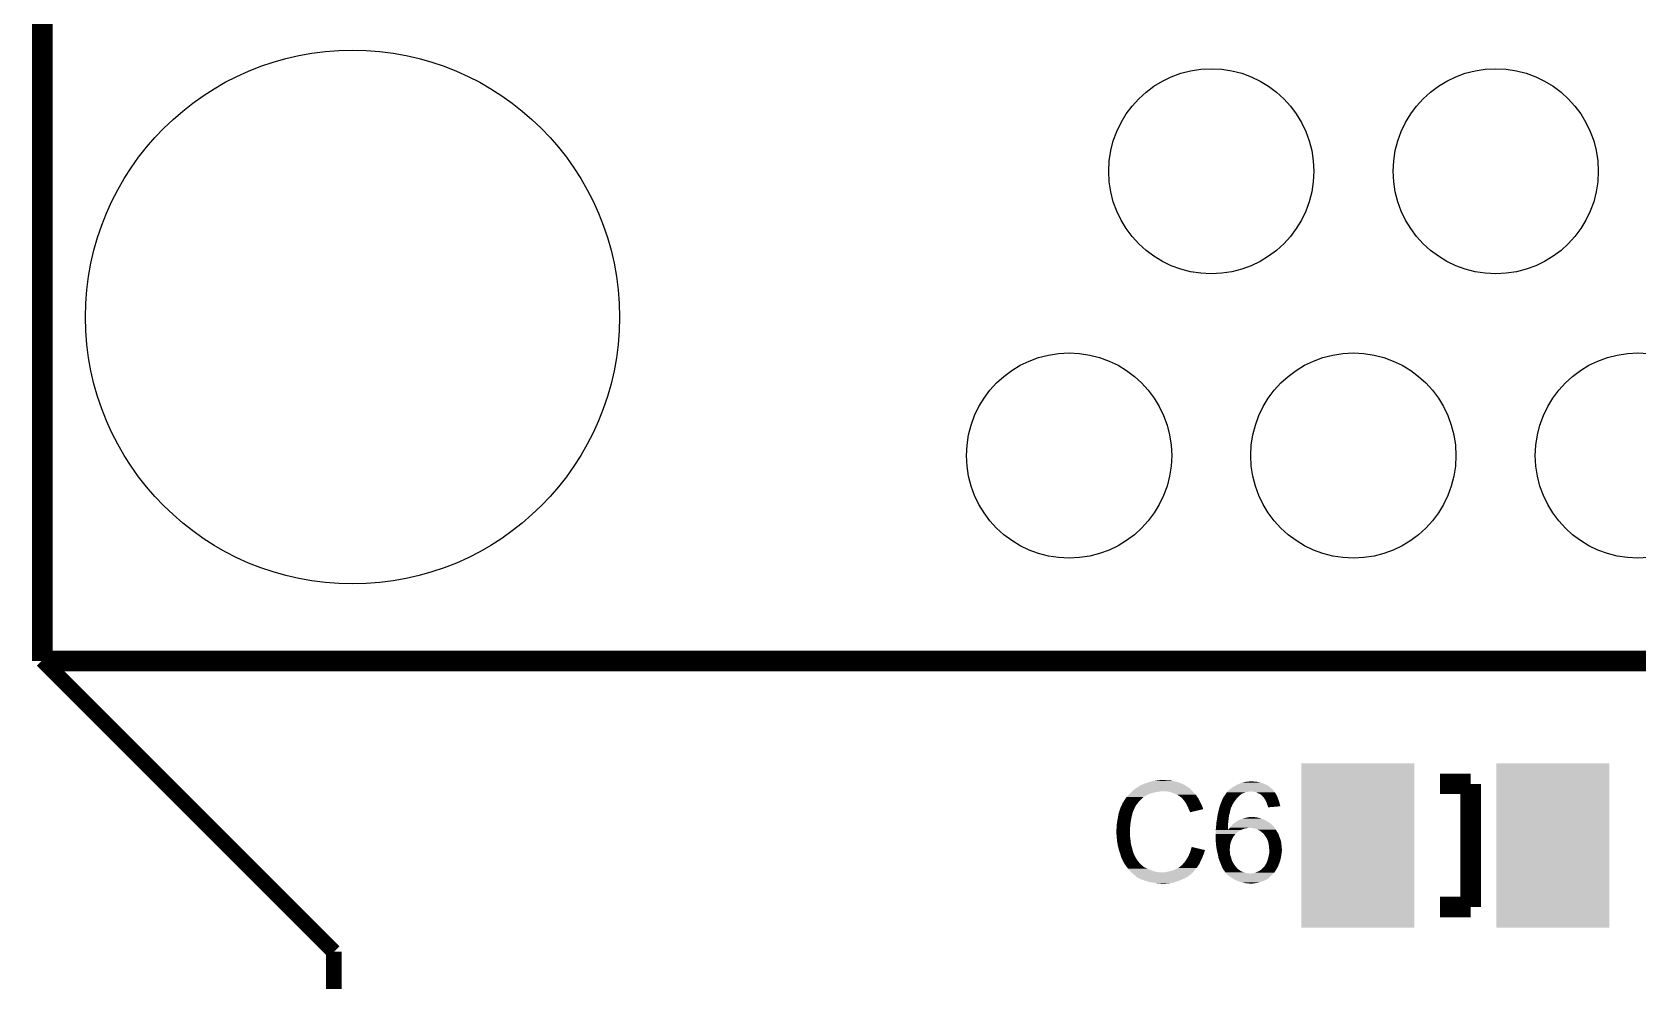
# Model space of a CAD drawing. Extents: x -4.2 to 27.1, y -3.9 to 55.1.
# Drawn here: x -4.21 to 11.43, y 37.52 to 46.76 of the extents above; entities that cross this region are included whole.
import ezdxf

# ---------------------------------------------------------------- set-up
doc = ezdxf.new("R2010")
doc.units = 0
doc.layers.get('0').update_dxf_attribs({"linetype": 'CONTINUOUS'})
for name, color, linetype in [('MCP2517FD_CLICK_GKO', 5, 'CONTINUOUS'), ('MCP2517FD_CLICK_GTO', 14, 'CONTINUOUS'), ('MCP2517FD_CLICK_GTS', 12, 'CONTINUOUS')]:
    doc.layers.add(name, color=color, linetype=linetype)

# ---------------------------------------------------------------- blocks, each defined once
blk = doc.blocks.new('RECTANGLE_90')
blk.add_solid([(0.54991, 0.8001), (0.54991, -0.8001), (-0.54991, 0.8001), (-0.54991, -0.8001)])
blk = doc.blocks.new('ROUND_65')
blk.add_circle((0, 0), 2.6)
blk = doc.blocks.new('ROUND_66')
blk.add_circle((0, 0), 0.999)

msp = doc.modelspace()

# ---------------------------------------------------------------- linework, layer by layer
at = {"layer": 'MCP2517FD_CLICK_GKO', "const_width": 0.1524}
for points in [[(-4.10972, 40.64), (-4.10972, 53.34), (26.99004, 53.34)], [(-4.10972, 40.64), (-1.27, 37.80028)], [(-1.27, -3.81), (-1.27, 37.80028)]]:
    msp.add_lwpolyline(points, dxfattribs=at)
at = {"layer": 'MCP2517FD_CLICK_GTO', "const_width": 0.20066}
for points in [[(-4.10972, 40.63238), (-4.10972, 53.31714)], [(-4.10972, 40.63238), (26.99004, 40.63238)], [(9.50214, 39.43604), (9.80186, 39.43604)], [(9.80186, 38.23716), (9.80186, 39.43604)], [(9.50214, 38.23716), (9.80186, 38.23716)]]:
    msp.add_lwpolyline(points, dxfattribs=at)
at = {"layer": 'MCP2517FD_CLICK_GTO'}
for points in [[(6.569268, 39.41064), (6.57352, 39.413192), (7.0358, 39.41064), (7.032228, 39.413192)], [(6.57352, 39.413192), (6.573534, 39.415726), (7.032228, 39.413192), (7.02868, 39.415726)], [(6.573534, 39.415726), (6.583682, 39.4208), (7.02868, 39.415726), (7.021574, 39.4208)], [(6.583682, 39.4208), (6.591294, 39.423338), (7.021574, 39.4208), (7.01802, 39.423338)], [(6.591294, 39.423338), (6.5913, 39.42334), (7.01802, 39.423338), (7.018018, 39.42334)], [(6.5913, 39.42334), (6.60146, 39.42842), (7.018018, 39.42334), (7.00786, 39.42842)], [(6.60146, 39.42842), (6.614158, 39.4335), (7.00786, 39.42842), (6.9977, 39.4335)], [(6.614158, 39.4335), (6.626858, 39.43858), (6.9977, 39.4335), (6.98627, 39.43858)], [(6.626858, 39.43858), (6.6421, 39.44366), (6.98627, 39.43858), (6.97484, 39.44366)], [(6.6421, 39.44366), (6.659882, 39.44874), (6.97484, 39.44366), (6.958586, 39.44874)], [(6.659882, 39.44874), (6.677662, 39.45636), (6.958586, 39.44874), (6.934202, 39.45636)], [(6.677662, 39.45636), (6.7183, 39.46398), (6.934202, 39.45636), (6.896098, 39.46398)], [(6.7183, 39.46398), (6.74878, 39.46906), (6.896098, 39.46398), (6.878324, 39.46906)], [(6.74878, 39.46906), (6.76402, 39.4716), (6.860542, 39.46906), (6.845302, 39.4716)], [(6.76402, 39.4716), (6.809738, 39.47414), (6.832602, 39.4716), (6.822442, 39.47414)], [(7.491302, 39.408098), (7.503162, 39.413182), (7.843522, 39.408098), (7.835896, 39.413182)], [(7.503162, 39.413182), (7.510268, 39.418258), (7.835896, 39.413182), (7.828282, 39.418258)], [(7.510268, 39.418258), (7.520942, 39.42588), (7.828282, 39.418258), (7.81177, 39.42588)], [(7.520942, 39.42588), (7.5438, 39.4335), (7.81177, 39.42588), (7.79526, 39.4335)], [(7.5438, 39.4335), (7.564122, 39.44366), (7.79526, 39.4335), (7.770874, 39.44366)], [(7.564122, 39.44366), (7.571736, 39.446198), (7.770874, 39.44366), (7.764782, 39.446198)], [(7.571736, 39.446198), (7.586982, 39.45128), (7.764782, 39.446198), (7.736838, 39.45128)], [(7.586982, 39.45128), (7.61238, 39.45636), (7.736838, 39.45128), (7.718216, 39.45636)], [(7.61238, 39.45636), (7.640318, 39.4589), (7.718216, 39.45636), (7.708904, 39.4589)], [(7.640318, 39.4589), (7.668258, 39.46144), (7.688582, 39.4589), (7.678422, 39.46144)], [(6.413504, 39.253162), (6.418582, 39.258244), (6.562234, 39.253162), (6.566186, 39.258244)], [(6.418582, 39.258244), (6.42366, 39.268398), (6.566186, 39.258244), (6.574084, 39.268398)], [(6.42366, 39.268398), (6.425182, 39.270938), (6.574084, 39.268398), (6.57606, 39.270938)], [(6.425182, 39.270938), (6.431278, 39.2811), (6.57606, 39.270938), (6.586222, 39.2811)], [(6.431278, 39.2811), (6.443724, 39.298878), (6.586222, 39.2811), (6.604, 39.298878)], [(6.443724, 39.298878), (6.44906, 39.3065), (6.604, 39.298878), (6.614158, 39.3065)], [(6.44906, 39.3065), (6.449062, 39.306502), (6.614158, 39.3065), (6.61416, 39.306502)], [(6.449062, 39.306502), (6.451366, 39.309038), (6.61416, 39.306502), (6.616698, 39.309038)], [(6.451366, 39.309038), (6.467532, 39.32682), (6.616698, 39.309038), (6.647182, 39.32682)], [(6.467532, 39.32682), (6.47446, 39.33444), (6.647182, 39.32682), (6.66369, 39.33444)], [(6.47446, 39.33444), (6.48208, 39.34206), (6.66369, 39.33444), (6.680198, 39.34206)], [(6.48208, 39.34206), (6.49732, 39.3573), (6.680198, 39.34206), (6.74116, 39.3573)], [(6.49732, 39.3573), (6.49986, 39.35984), (6.74116, 39.3573), (6.766562, 39.35984)], [(6.49986, 39.35984), (6.5024, 39.36238), (6.766562, 39.35984), (6.779258, 39.36238)], [(6.5024, 39.36238), (6.520408, 39.377618), (7.09422, 39.36238), (7.078982, 39.377618)], [(6.520408, 39.377618), (6.529416, 39.38524), (7.078982, 39.377618), (7.0739, 39.38524)], [(6.529416, 39.38524), (6.535422, 39.390322), (7.0739, 39.38524), (7.068818, 39.390322)], [(6.535422, 39.390322), (6.539646, 39.392858), (7.068818, 39.390322), (7.06628, 39.392858)], [(6.539646, 39.392858), (6.543876, 39.395398), (7.06628, 39.392858), (7.061204, 39.395398)], [(6.543876, 39.395398), (6.548102, 39.397934), (7.061204, 39.395398), (7.058666, 39.397934)], [(6.548102, 39.397934), (6.548112, 39.39794), (7.058666, 39.397934), (7.056124, 39.39794)], [(6.548112, 39.39794), (6.569268, 39.41064), (7.056124, 39.39794), (7.0358, 39.41064)], [(6.873238, 39.3573), (6.842758, 39.36238), (7.0993, 39.3573), (7.09422, 39.36238)], [(6.90118, 39.34714), (6.873238, 39.3573), (7.10946, 39.34714), (7.0993, 39.3573)], [(6.908806, 39.344598), (6.90118, 39.34714), (7.112002, 39.344598), (7.10946, 39.34714)], [(6.924038, 39.33952), (6.908806, 39.344598), (7.116066, 39.33952), (7.112002, 39.344598)], [(6.93928, 39.3319), (6.924038, 39.33952), (7.12216, 39.3319), (7.116066, 39.33952)], [(6.94436, 39.32936), (6.93928, 39.3319), (7.123976, 39.32936), (7.12216, 39.3319)], [(6.957062, 39.32174), (6.94436, 39.32936), (7.129418, 39.32174), (7.123976, 39.32936)], [(6.967216, 39.316662), (6.957062, 39.32174), (7.133046, 39.316662), (7.129418, 39.32174)], [(6.96976, 39.31412), (6.967216, 39.316662), (7.134862, 39.31412), (7.133046, 39.316662)], [(6.989764, 39.29634), (6.96976, 39.31412), (7.147562, 39.29634), (7.134862, 39.31412)], [(6.99262, 39.2938), (6.989764, 39.29634), (7.149014, 39.2938), (7.147562, 39.29634)], [(7.004812, 39.27856), (6.99262, 39.2938), (7.15772, 39.27856), (7.149014, 39.2938)], [(7.01294, 39.2684), (7.004812, 39.27856), (7.1628, 39.2684), (7.15772, 39.27856)], [(7.020052, 39.25824), (7.01294, 39.2684), (7.16788, 39.25824), (7.1628, 39.2684)], [(7.030718, 39.243), (7.020052, 39.25824), (7.174654, 39.243), (7.16788, 39.25824)], [(7.363034, 39.235378), (7.373618, 39.260778), (7.48284, 39.235378), (7.498078, 39.260778)], [(7.373618, 39.260778), (7.37362, 39.26078), (7.498078, 39.260778), (7.498078, 39.26078)], [(7.37362, 39.26078), (7.381436, 39.2811), (7.498078, 39.26078), (7.51332, 39.2811)], [(7.381436, 39.2811), (7.386322, 39.2938), (7.51332, 39.2811), (7.52239, 39.2938)], [(7.386322, 39.2938), (7.389554, 39.29888), (7.52239, 39.2938), (7.52602, 39.29888)], [(7.389554, 39.29888), (7.4041, 39.32174), (7.52602, 39.29888), (7.54888, 39.32174)], [(7.4041, 39.32174), (7.409428, 39.329354), (7.54888, 39.32174), (7.556494, 39.329354)], [(7.409428, 39.329354), (7.409432, 39.32936), (7.556494, 39.329354), (7.559036, 39.32936)], [(7.409432, 39.32936), (7.41832, 39.342058), (7.559036, 39.32936), (7.576816, 39.342058)], [(7.41832, 39.342058), (7.421874, 39.347138), (7.576816, 39.342058), (7.594598, 39.347138)], [(7.421874, 39.347138), (7.42188, 39.347144), (7.594598, 39.347138), (7.59461, 39.347144)], [(7.42188, 39.347144), (7.421886, 39.349686), (7.59461, 39.347144), (7.599694, 39.349686)], [(7.421886, 39.349686), (7.42442, 39.35222), (7.599694, 39.349686), (7.604762, 39.35222)], [(7.42442, 39.35222), (7.428222, 39.354758), (7.604762, 39.35222), (7.609838, 39.354758)], [(7.428222, 39.354758), (7.432032, 39.3573), (7.609838, 39.354758), (7.62762, 39.3573)], [(7.432032, 39.3573), (7.432042, 39.357306), (7.62762, 39.3573), (7.62765, 39.357306)], [(7.432042, 39.357306), (7.43331, 39.35984), (7.62765, 39.357306), (7.64032, 39.35984)], [(7.43331, 39.35984), (7.43458, 39.36238), (7.64032, 39.35984), (7.650478, 39.36238)], [(7.43458, 39.36238), (7.437124, 39.36746), (7.887336, 39.36238), (7.883526, 39.36746)], [(7.437124, 39.36746), (7.44051, 39.37), (7.883526, 39.36746), (7.88162, 39.37)], [(7.44051, 39.37), (7.450668, 39.37762), (7.88162, 39.37), (7.87654, 39.37762)], [(7.450668, 39.37762), (7.45744, 39.3827), (7.87654, 39.37762), (7.87146, 39.3827)], [(7.45744, 39.3827), (7.460484, 39.385238), (7.87146, 39.3827), (7.86892, 39.385238)], [(7.460484, 39.385238), (7.463532, 39.387778), (7.86892, 39.385238), (7.863844, 39.387778)], [(7.463532, 39.387778), (7.469624, 39.392854), (7.863844, 39.387778), (7.858766, 39.392854)], [(7.469624, 39.392854), (7.472652, 39.395378), (7.858766, 39.392854), (7.85876, 39.395378)], [(7.472652, 39.395378), (7.47268, 39.3954), (7.85876, 39.395378), (7.856226, 39.3954)], [(7.47268, 39.3954), (7.485382, 39.40556), (7.856226, 39.3954), (7.846062, 39.40556)], [(7.485382, 39.40556), (7.491302, 39.408098), (7.846062, 39.40556), (7.843522, 39.408098)], [(7.686042, 39.35984), (7.660642, 39.36238), (7.889242, 39.35984), (7.887336, 39.36238)], [(7.711436, 39.354762), (7.686042, 39.35984), (7.89305, 39.354762), (7.889242, 39.35984)], [(7.720334, 39.349678), (7.711436, 39.354762), (7.896862, 39.349678), (7.89305, 39.354762)], [(7.729218, 39.3446), (7.720334, 39.349678), (7.89991, 39.3446), (7.896862, 39.349678)], [(7.749538, 39.33698), (7.729218, 39.3446), (7.904482, 39.33698), (7.89991, 39.3446)], [(7.76224, 39.32682), (7.749538, 39.33698), (7.910578, 39.32682), (7.904482, 39.33698)], [(7.765628, 39.32428), (7.76224, 39.32682), (7.9121, 39.32428), (7.910578, 39.32682)], [(7.772398, 39.319202), (7.765628, 39.32428), (7.914216, 39.319202), (7.9121, 39.32428)], [(7.77748, 39.31158), (7.772398, 39.319202), (7.917392, 39.31158), (7.914216, 39.319202)], [(7.78002, 39.30904), (7.77748, 39.31158), (7.91845, 39.30904), (7.917392, 39.31158)], [(7.79018, 39.29634), (7.78002, 39.30904), (7.923742, 39.29634), (7.91845, 39.30904)], [(7.791874, 39.2938), (7.79018, 39.29634), (7.9248, 39.2938), (7.923742, 39.29634)], [(7.800338, 39.281102), (7.791874, 39.2938), (7.929336, 39.281102), (7.9248, 39.2938)], [(7.80796, 39.26586), (7.800338, 39.281102), (7.934778, 39.26586), (7.929336, 39.281102)], [(7.811226, 39.25824), (7.80796, 39.26586), (7.937498, 39.25824), (7.934778, 39.26586)], [(7.81558, 39.248078), (7.811226, 39.25824), (7.940034, 39.248078), (7.937498, 39.25824)], [(6.36, 39.0779), (6.36524, 39.10584), (6.49224, 39.0779), (6.49732, 39.10584)], [(6.36524, 39.10584), (6.36905, 39.1287), (6.49732, 39.10584), (6.5024, 39.1287)], [(6.36905, 39.1287), (6.372436, 39.149018), (6.5024, 39.1287), (6.507478, 39.149018)], [(6.372436, 39.149018), (6.372862, 39.151562), (6.507478, 39.149018), (6.50875, 39.151562)], [(6.372862, 39.151562), (6.373706, 39.154096), (6.50875, 39.151562), (6.510018, 39.154096)], [(6.373706, 39.154096), (6.375398, 39.159174), (6.510018, 39.154096), (6.51002, 39.159174)], [(6.375398, 39.159174), (6.376244, 39.161714), (6.51002, 39.159174), (6.512554, 39.161714)], [(6.376244, 39.161714), (6.377092, 39.164256), (6.512554, 39.161714), (6.51256, 39.164256)], [(6.377092, 39.164256), (6.387252, 39.19474), (6.51256, 39.164256), (6.52526, 39.19474)], [(6.387252, 39.19474), (6.3881, 39.19728), (6.52526, 39.19474), (6.52653, 39.19728)], [(6.3881, 39.19728), (6.401246, 39.225218), (6.52653, 39.19728), (6.5405, 39.225218)], [(6.401246, 39.225218), (6.40842, 39.240464), (6.5405, 39.225218), (6.552358, 39.240464)], [(6.40842, 39.240464), (6.408426, 39.243006), (6.552358, 39.240464), (6.554334, 39.243006)], [(6.408426, 39.243006), (6.41096, 39.245544), (6.554334, 39.243006), (6.556308, 39.245544)], [(6.41096, 39.245544), (6.413504, 39.253162), (6.556308, 39.245544), (6.562234, 39.253162)], [(7.03453, 39.23538), (7.030718, 39.243), (7.17804, 39.23538), (7.174654, 39.243)], [(7.04342, 39.2176), (7.03453, 39.23538), (7.186932, 39.2176), (7.17804, 39.23538)], [(7.04455, 39.215058), (7.04342, 39.2176), (7.188202, 39.215058), (7.186932, 39.2176)], [(7.05358, 39.19474), (7.04455, 39.215058), (7.194276, 39.19474), (7.188202, 39.215058)], [(7.056124, 39.189654), (7.05358, 39.19474), (7.195796, 39.189654), (7.194276, 39.19474)], [(7.05866, 39.18458), (7.056124, 39.189654), (7.174634, 39.18458), (7.195796, 39.189654)], [(7.06374, 39.169344), (7.05866, 39.18458), (7.111092, 39.169344), (7.174634, 39.18458)], [(7.068814, 39.164266), (7.06374, 39.169344), (7.089914, 39.164266), (7.111092, 39.169344)], [(7.06882, 39.159208), (7.068814, 39.164266), (7.06882, 39.159208), (7.089914, 39.164266)], [(7.33044, 39.09314), (7.331612, 39.10076), (7.443786, 39.09314), (7.44474, 39.10076)], [(7.331612, 39.10076), (7.33552, 39.12616), (7.44474, 39.10076), (7.448368, 39.12616)], [(7.33552, 39.12616), (7.337696, 39.136318), (7.448368, 39.12616), (7.44982, 39.136318)], [(7.337696, 39.136318), (7.340962, 39.15156), (7.44982, 39.136318), (7.454898, 39.15156)], [(7.340962, 39.15156), (7.34314, 39.16172), (7.454898, 39.15156), (7.45693, 39.16172)], [(7.34314, 39.16172), (7.346656, 39.17696), (7.45693, 39.16172), (7.45998, 39.17696)], [(7.346656, 39.17696), (7.349, 39.187118), (7.45998, 39.17696), (7.46252, 39.187118)], [(7.349, 39.187118), (7.350758, 39.194734), (7.46252, 39.187118), (7.46252, 39.194734)], [(7.350758, 39.194734), (7.35076, 39.19474), (7.46252, 39.194734), (7.462524, 39.19474)], [(7.35076, 39.19474), (7.352208, 39.199814), (7.462524, 39.19474), (7.467594, 39.199814)], [(7.352208, 39.199814), (7.35366, 39.204894), (7.467594, 39.199814), (7.4676, 39.204894)], [(7.35366, 39.204894), (7.354388, 39.20744), (7.4676, 39.204894), (7.470138, 39.20744)], [(7.354388, 39.20744), (7.36092, 39.230302), (7.470138, 39.20744), (7.480532, 39.230302)], [(7.36092, 39.230302), (7.363034, 39.235378), (7.480532, 39.230302), (7.48284, 39.235378)], [(7.581902, 39.09822), (7.60222, 39.1033), (7.760972, 39.09822), (7.744462, 39.1033)], [(7.60222, 39.1033), (7.61365, 39.10584), (7.744462, 39.1033), (7.729222, 39.10584)], [(7.61365, 39.10584), (7.636502, 39.110918), (7.729222, 39.10584), (7.716524, 39.110918)], [(7.636502, 39.110918), (7.63651, 39.11092), (7.716524, 39.110918), (7.703822, 39.11092)], [(7.63651, 39.11092), (7.647942, 39.11346), (7.703822, 39.11092), (7.693662, 39.11346)], [(7.82066, 39.232838), (7.81558, 39.248078), (7.943834, 39.232838), (7.940034, 39.248078)], [(7.825738, 39.220144), (7.82066, 39.232838), (7.947, 39.220144), (7.943834, 39.232838)], [(7.82574, 39.217598), (7.825738, 39.220144), (7.947634, 39.217598), (7.947, 39.220144)], [(7.82574, 39.210002), (7.82574, 39.217598), (7.85817, 39.210002), (7.947634, 39.217598)], [(7.828258, 39.20998), (7.82574, 39.210002), (7.857912, 39.20998), (7.85817, 39.210002)], [(7.82828, 39.207464), (7.828258, 39.20998), (7.82828, 39.207464), (7.857912, 39.20998)], [(6.35, 38.991542), (6.35254, 39.001702), (6.483168, 38.991542), (6.483894, 39.001702)], [(6.35, 38.976302), (6.35, 38.991542), (6.48208, 38.976302), (6.483168, 38.991542)], [(6.35, 38.9763), (6.35, 38.976302), (6.482082, 38.9763), (6.48208, 38.976302)], [(6.351144, 38.953438), (6.35, 38.9763), (6.482082, 38.953438), (6.482082, 38.9763)], [(6.351526, 38.945816), (6.351144, 38.953438), (6.48462, 38.945816), (6.482082, 38.953438)], [(6.35254, 38.9255), (6.351526, 38.945816), (6.48462, 38.9255), (6.48462, 38.945816)], [(6.35254, 39.02964), (6.35508, 39.047422), (6.485888, 39.02964), (6.48716, 39.047422)], [(6.35254, 39.001702), (6.35254, 39.02964), (6.483894, 39.001702), (6.485888, 39.02964)], [(6.35508, 39.047422), (6.35762, 39.0652), (6.48716, 39.047422), (6.490122, 39.0652)], [(6.35762, 39.0652), (6.36, 39.0779), (6.490122, 39.0652), (6.49224, 39.0779)], [(7.31774, 38.98392), (7.318062, 38.986496), (7.5565, 38.98392), (7.56294, 38.986496)], [(7.31774, 38.96868), (7.31774, 38.98392), (7.53364, 38.96868), (7.5565, 38.98392)], [(7.31774, 38.94836), (7.31774, 38.96868), (7.51078, 38.94836), (7.53364, 38.96868)], [(7.31774, 38.945822), (7.31774, 38.94836), (7.508242, 38.945822), (7.51078, 38.94836)], [(7.31774, 38.9382), (7.31774, 38.945822), (7.50316, 38.9382), (7.508242, 38.945822)], [(7.318062, 38.986496), (7.32028, 39.00424), (7.437158, 38.986496), (7.437146, 39.00424)], [(7.32028, 39.00424), (7.32282, 39.03218), (7.437146, 39.00424), (7.437122, 39.03218)], [(7.32282, 39.03218), (7.32303, 39.034718), (7.437122, 39.03218), (7.43712, 39.034718)], [(7.32303, 39.034718), (7.32536, 39.06266), (7.43712, 39.034718), (7.440224, 39.06266)], [(7.32536, 39.06266), (7.328322, 39.08044), (7.440224, 39.06266), (7.4422, 39.08044)], [(7.328322, 39.08044), (7.33044, 39.09314), (7.4422, 39.08044), (7.443786, 39.09314)], [(7.437158, 38.986496), (7.44474, 38.99408), (7.56294, 38.986496), (7.5819, 38.99408)], [(7.44474, 38.99408), (7.45236, 39.0017), (7.5819, 38.99408), (7.602222, 39.0017)], [(7.45236, 39.0017), (7.4549, 39.00424), (7.602222, 39.0017), (7.622538, 39.00424)], [(7.4549, 39.00424), (7.457018, 39.006782), (7.622538, 39.00424), (7.635242, 39.006782)], [(7.457018, 39.006782), (7.459132, 39.00932), (7.635242, 39.006782), (7.640324, 39.00932)], [(7.459132, 39.00932), (7.465482, 39.01694), (7.89178, 39.00932), (7.8867, 39.01694)], [(7.465482, 39.01694), (7.4676, 39.01948), (7.8867, 39.01694), (7.884162, 39.01948)], [(7.4676, 39.01948), (7.4803, 39.037262), (7.884162, 39.01948), (7.86638, 39.037262)], [(7.4803, 39.037262), (7.483262, 39.039802), (7.86638, 39.037262), (7.86384, 39.039802)], [(7.483262, 39.039802), (7.498078, 39.0525), (7.86384, 39.039802), (7.849024, 39.0525)], [(7.498078, 39.0525), (7.501464, 39.05504), (7.849024, 39.0525), (7.84606, 39.05504)], [(7.501464, 39.05504), (7.5184, 39.067742), (7.84606, 39.05504), (7.823832, 39.067742)], [(7.5184, 39.067742), (7.541266, 39.08044), (7.823832, 39.067742), (7.80161, 39.08044)], [(7.541266, 39.08044), (7.5438, 39.080462), (7.80161, 39.08044), (7.80157, 39.080462)], [(7.5438, 39.080462), (7.543808, 39.082984), (7.80157, 39.080462), (7.797158, 39.082984)], [(7.543808, 39.082984), (7.54761, 39.08552), (7.797158, 39.082984), (7.792718, 39.08552)], [(7.54761, 39.08552), (7.551422, 39.088062), (7.792718, 39.08552), (7.787636, 39.088062)], [(7.551422, 39.088062), (7.564122, 39.090602), (7.787636, 39.088062), (7.782556, 39.090602)], [(7.564122, 39.090602), (7.570044, 39.09314), (7.782556, 39.090602), (7.77748, 39.09314)], [(7.570044, 39.09314), (7.581902, 39.09822), (7.77748, 39.09314), (7.760972, 39.09822)], [(7.65049, 39.009318), (7.650478, 39.00932), (7.89178, 39.009318), (7.89178, 39.00932)], [(7.706352, 38.99916), (7.65049, 39.009318), (7.896862, 38.99916), (7.89178, 39.009318)], [(7.706362, 38.999158), (7.706352, 38.99916), (7.896864, 38.999158), (7.896862, 38.99916)], [(7.72922, 38.989), (7.706362, 38.999158), (7.904482, 38.989), (7.896864, 38.999158)], [(7.729224, 38.988998), (7.72922, 38.989), (7.904482, 38.988998), (7.904482, 38.989)], [(7.749538, 38.97884), (7.729224, 38.988998), (7.910576, 38.97884), (7.904482, 38.988998)], [(7.76478, 38.96614), (7.749538, 38.97884), (7.918196, 38.96614), (7.910576, 38.97884)], [(7.768166, 38.9636), (7.76478, 38.96614), (7.919718, 38.9636), (7.918196, 38.96614)], [(7.77494, 38.958518), (7.768166, 38.9636), (7.923108, 38.958518), (7.919718, 38.9636)], [(7.785098, 38.94836), (7.77494, 38.958518), (7.929882, 38.94836), (7.923108, 38.958518)], [(7.7851, 38.948358), (7.785098, 38.94836), (7.929884, 38.948358), (7.929882, 38.94836)], [(7.79893, 38.93058), (7.7851, 38.948358), (7.93496, 38.93058), (7.929884, 38.948358)], [(6.353304, 38.917878), (6.35254, 38.9255), (6.48462, 38.917878), (6.48462, 38.9255)], [(6.354826, 38.902642), (6.353304, 38.917878), (6.48716, 38.902642), (6.48462, 38.917878)], [(6.35762, 38.874698), (6.354826, 38.902642), (6.48931, 38.874698), (6.48716, 38.902642)], [(6.358518, 38.869618), (6.35762, 38.874698), (6.4897, 38.869618), (6.48931, 38.874698)], [(6.36524, 38.83152), (6.358518, 38.869618), (6.49732, 38.83152), (6.4897, 38.869618)], [(6.37032, 38.8112), (6.36524, 38.83152), (6.503126, 38.8112), (6.49732, 38.83152)], [(6.374676, 38.79596), (6.37032, 38.8112), (6.50748, 38.79596), (6.503126, 38.8112)], [(6.38048, 38.77564), (6.374676, 38.79596), (6.512902, 38.77564), (6.50748, 38.79596)], [(7.072628, 38.783258), (7.073898, 38.788336), (7.211058, 38.783258), (7.213598, 38.788336)], [(7.073898, 38.788336), (7.07453, 38.790862), (7.213598, 38.788336), (7.2136, 38.790862)], [(7.07453, 38.790862), (7.07644, 38.798498), (7.2136, 38.790862), (7.181168, 38.798498)], [(7.07644, 38.798498), (7.08408, 38.821356), (7.181168, 38.798498), (7.08408, 38.821356)], [(7.31774, 38.925498), (7.31774, 38.9382), (7.493, 38.925498), (7.50316, 38.9382)], [(7.31774, 38.907718), (7.31774, 38.925498), (7.48284, 38.907718), (7.493, 38.925498)], [(7.31774, 38.889938), (7.31774, 38.907718), (7.473948, 38.889938), (7.48284, 38.907718)], [(7.3179, 38.8874), (7.31774, 38.889938), (7.47268, 38.8874), (7.473948, 38.889938)], [(7.319646, 38.85946), (7.3179, 38.8874), (7.462522, 38.85946), (7.47268, 38.8874)], [(7.32028, 38.8493), (7.319646, 38.85946), (7.460672, 38.8493), (7.462522, 38.85946)], [(7.322504, 38.831522), (7.32028, 38.8493), (7.45744, 38.831522), (7.460672, 38.8493)], [(7.32536, 38.80866), (7.322504, 38.831522), (7.455806, 38.80866), (7.45744, 38.831522)], [(7.328082, 38.79596), (7.32536, 38.80866), (7.4549, 38.79596), (7.455806, 38.80866)], [(7.33026, 38.785802), (7.328082, 38.79596), (7.4549, 38.785802), (7.4549, 38.79596)], [(7.802882, 38.925498), (7.79893, 38.93058), (7.936866, 38.925498), (7.93496, 38.93058)], [(7.81812, 38.9001), (7.802882, 38.925498), (7.94639, 38.9001), (7.936866, 38.925498)], [(7.821816, 38.889938), (7.81812, 38.9001), (7.9502, 38.889938), (7.94639, 38.9001)], [(7.82828, 38.872158), (7.821816, 38.889938), (7.954646, 38.872158), (7.9502, 38.889938)], [(7.82879, 38.869618), (7.82828, 38.872158), (7.95528, 38.869618), (7.954646, 38.872158)], [(7.83336, 38.84676), (7.82879, 38.869618), (7.95782, 38.84676), (7.95528, 38.869618)], [(7.83844, 38.823898), (7.83336, 38.84676), (7.960108, 38.823898), (7.95782, 38.84676)], [(7.838442, 38.806118), (7.83844, 38.823898), (7.961886, 38.806118), (7.960108, 38.823898)], [(7.84098, 38.798496), (7.838442, 38.806118), (7.962648, 38.798496), (7.961886, 38.806118)], [(7.840302, 38.780718), (7.84098, 38.79088), (7.962898, 38.780718), (7.962898, 38.79088)], [(7.84098, 38.795962), (7.84098, 38.798496), (7.9629, 38.795962), (7.962648, 38.798496)], [(7.84098, 38.79088), (7.84098, 38.795962), (7.962898, 38.79088), (7.9629, 38.795962)], [(6.386408, 38.757858), (6.38048, 38.77564), (6.517644, 38.757858), (6.512902, 38.77564)], [(6.387256, 38.755316), (6.386408, 38.757858), (6.520182, 38.755316), (6.517644, 38.757858)], [(6.388948, 38.750238), (6.387256, 38.755316), (6.52272, 38.750238), (6.520182, 38.755316)], [(6.39064, 38.745158), (6.388948, 38.750238), (6.524414, 38.745158), (6.52272, 38.750238)], [(6.391276, 38.74262), (6.39064, 38.745158), (6.52526, 38.74262), (6.524414, 38.745158)], [(6.393182, 38.735), (6.391276, 38.74262), (6.529072, 38.735), (6.52526, 38.74262)], [(6.395722, 38.727382), (6.393182, 38.735), (6.53288, 38.727382), (6.529072, 38.735)], [(6.39826, 38.719762), (6.395722, 38.727382), (6.537644, 38.719762), (6.53288, 38.727382)], [(6.4008, 38.71468), (6.39826, 38.719762), (6.540818, 38.71468), (6.537644, 38.719762)], [(6.404386, 38.70706), (6.4008, 38.71468), (6.54558, 38.70706), (6.540818, 38.71468)], [(6.415144, 38.6842), (6.404386, 38.70706), (6.56082, 38.6842), (6.54558, 38.70706)], [(6.42112, 38.6715), (6.415144, 38.6842), (6.57098, 38.6715), (6.56082, 38.6842)], [(6.429588, 38.6588), (6.42112, 38.6715), (6.58114, 38.6588), (6.57098, 38.6715)], [(6.443132, 38.638482), (6.429588, 38.6588), (6.603998, 38.638482), (6.58114, 38.6588)], [(6.44652, 38.6334), (6.443132, 38.638482), (6.610352, 38.6334), (6.603998, 38.638482)], [(6.458244, 38.61816), (6.44652, 38.6334), (6.629406, 38.61816), (6.610352, 38.6334)], [(6.967218, 38.62578), (6.97992, 38.63594), (7.138246, 38.62578), (7.14502, 38.63594)], [(6.97992, 38.63594), (6.987544, 38.643562), (7.14502, 38.63594), (7.1501, 38.643562)], [(6.987544, 38.643562), (6.99262, 38.646104), (7.1501, 38.643562), (7.151794, 38.646104)], [(6.99262, 38.646104), (6.9977, 38.65372), (7.151794, 38.646104), (7.156872, 38.65372)], [(6.9977, 38.65372), (7.001508, 38.658798), (7.156872, 38.65372), (7.160258, 38.658798)], [(7.001508, 38.658798), (7.005322, 38.66388), (7.160258, 38.658798), (7.16248, 38.66388)], [(7.005322, 38.66388), (7.01294, 38.671502), (7.16248, 38.66388), (7.165816, 38.671502)], [(7.01294, 38.671502), (7.02056, 38.68166), (7.165816, 38.671502), (7.17026, 38.68166)], [(7.02056, 38.68166), (7.030722, 38.694362), (7.17026, 38.68166), (7.175818, 38.694362)], [(7.030722, 38.694362), (7.03326, 38.69944), (7.175818, 38.694362), (7.17804, 38.69944)], [(7.03326, 38.69944), (7.03834, 38.7096), (7.17804, 38.69944), (7.183846, 38.7096)], [(7.03834, 38.7096), (7.044432, 38.717218), (7.183846, 38.7096), (7.1882, 38.717218)], [(7.044432, 38.717218), (7.0485, 38.722302), (7.1882, 38.717218), (7.18965, 38.722302)], [(7.0485, 38.722302), (7.05394, 38.734998), (7.18965, 38.722302), (7.193278, 38.734998)], [(7.05394, 38.734998), (7.060472, 38.750238), (7.193278, 38.734998), (7.200898, 38.750238)], [(7.060472, 38.750238), (7.06374, 38.75786), (7.200898, 38.750238), (7.202422, 38.75786)], [(7.06374, 38.75786), (7.065644, 38.762938), (7.202422, 38.75786), (7.20344, 38.762938)], [(7.065644, 38.762938), (7.069452, 38.773098), (7.20344, 38.762938), (7.20852, 38.773098)], [(7.069452, 38.773098), (7.07136, 38.778182), (7.20852, 38.773098), (7.209788, 38.778182)], [(7.07136, 38.778182), (7.072628, 38.783258), (7.209788, 38.778182), (7.211058, 38.783258)], [(7.33298, 38.773102), (7.33026, 38.785802), (7.45744, 38.773102), (7.4549, 38.785802)], [(7.33298, 38.7731), (7.33298, 38.773102), (7.45744, 38.7731), (7.45744, 38.773102)], [(7.336498, 38.757862), (7.33298, 38.7731), (7.45744, 38.757862), (7.45744, 38.7731)], [(7.3406, 38.740082), (7.336498, 38.757862), (7.45998, 38.740082), (7.45744, 38.757862)], [(7.3406, 38.74008), (7.3406, 38.740082), (7.459982, 38.74008), (7.45998, 38.740082)], [(7.343988, 38.719762), (7.3406, 38.74008), (7.467598, 38.719762), (7.459982, 38.74008)], [(7.34568, 38.709602), (7.343988, 38.719762), (7.47014, 38.709602), (7.467598, 38.719762)], [(7.349744, 38.699442), (7.34568, 38.709602), (7.47268, 38.699442), (7.47014, 38.709602)], [(7.357872, 38.679124), (7.349744, 38.699442), (7.4803, 38.679124), (7.47268, 38.699442)], [(7.358888, 38.676582), (7.357872, 38.679124), (7.482836, 38.676582), (7.4803, 38.679124)], [(7.361936, 38.668962), (7.358888, 38.676582), (7.48538, 38.668962), (7.482836, 38.676582)], [(7.366, 38.6588), (7.361936, 38.668962), (7.493, 38.6588), (7.48538, 38.668962)], [(7.371442, 38.646102), (7.366, 38.6588), (7.500618, 38.646102), (7.493, 38.6588)], [(7.376886, 38.6334), (7.371442, 38.646102), (7.51078, 38.6334), (7.500618, 38.646102)], [(7.38124, 38.62324), (7.376886, 38.6334), (7.519248, 38.62324), (7.51078, 38.6334)], [(7.78763, 38.62578), (7.80288, 38.64864), (7.922258, 38.62578), (7.931782, 38.64864)], [(7.80288, 38.64864), (7.807234, 38.656262), (7.931782, 38.64864), (7.93496, 38.656262)], [(7.807234, 38.656262), (7.81304, 38.666418), (7.93496, 38.656262), (7.938344, 38.666418)], [(7.81304, 38.666418), (7.821168, 38.68674), (7.938344, 38.666418), (7.94512, 38.68674)], [(7.821168, 38.68674), (7.8232, 38.691818), (7.94512, 38.68674), (7.946504, 38.691818)], [(7.8232, 38.691818), (7.829434, 38.71468), (7.946504, 38.691818), (7.95274, 38.71468)], [(7.829434, 38.71468), (7.83082, 38.71976), (7.95274, 38.71468), (7.953662, 38.71976)], [(7.83082, 38.71976), (7.836094, 38.74262), (7.953662, 38.71976), (7.95782, 38.74262)], [(7.836094, 38.74262), (7.83844, 38.752778), (7.95782, 38.74262), (7.958948, 38.752778)], [(7.83844, 38.752778), (7.839286, 38.76548), (7.958948, 38.752778), (7.96036, 38.76548)], [(7.839286, 38.76548), (7.839794, 38.773096), (7.96036, 38.76548), (7.96036, 38.773096)], [(7.839794, 38.773096), (7.840302, 38.780718), (7.96036, 38.773096), (7.962898, 38.780718)], [(6.458246, 38.618158), (6.458244, 38.61816), (6.634484, 38.618158), (6.629406, 38.61816)], [(6.462152, 38.61308), (6.458246, 38.618158), (6.644642, 38.61308), (6.634484, 38.618158)], [(6.464108, 38.610538), (6.462152, 38.61308), (6.652264, 38.610538), (6.644642, 38.61308)], [(6.468014, 38.60546), (6.464108, 38.610538), (6.65988, 38.60546), (6.652264, 38.610538)], [(6.47192, 38.600382), (6.468014, 38.60546), (6.673422, 38.600382), (6.65988, 38.60546)], [(6.474462, 38.59784), (6.47192, 38.600382), (6.6802, 38.59784), (6.673422, 38.600382)], [(6.48462, 38.58768), (6.474462, 38.59784), (6.705596, 38.58768), (6.6802, 38.59784)], [(6.484622, 38.587678), (6.48462, 38.58768), (6.7056, 38.587678), (6.705596, 38.58768)], [(6.490716, 38.58006), (6.484622, 38.587678), (6.73354, 38.58006), (6.7056, 38.587678)], [(6.494778, 38.574982), (6.490716, 38.58006), (6.76401, 38.574982), (6.73354, 38.58006)], [(6.494782, 38.57498), (6.494778, 38.574982), (6.764022, 38.57498), (6.76401, 38.574982)], [(6.507478, 38.564822), (6.494782, 38.57498), (7.0866, 38.564822), (7.096758, 38.57498)], [(6.507482, 38.56482), (6.507478, 38.564822), (7.0866, 38.56482), (7.0866, 38.564822)], [(6.51764, 38.554662), (6.507482, 38.56482), (7.074986, 38.554662), (7.0866, 38.56482)], [(6.527798, 38.54704), (6.51764, 38.554662), (7.066274, 38.54704), (7.074986, 38.554662)], [(6.527814, 38.547026), (6.527798, 38.54704), (7.063734, 38.547026), (7.066274, 38.54704)], [(6.53288, 38.54196), (6.527814, 38.547026), (7.061192, 38.54196), (7.063734, 38.547026)], [(6.535424, 38.539416), (6.53288, 38.54196), (7.053578, 38.539416), (7.061192, 38.54196)], [(6.540498, 38.534342), (6.535424, 38.539416), (7.048502, 38.534342), (7.053578, 38.539416)], [(6.540504, 38.534338), (6.540498, 38.534342), (7.048498, 38.534338), (7.048502, 38.534342)], [(6.548114, 38.529264), (6.540504, 38.534338), (7.04004, 38.529264), (7.048498, 38.534338)], [(6.550638, 38.52926), (6.548114, 38.529264), (7.040032, 38.52926), (7.04004, 38.529264)], [(6.55066, 38.526734), (6.550638, 38.52926), (7.035822, 38.526734), (7.040032, 38.52926)], [(6.550688, 38.52672), (6.55066, 38.526734), (7.0358, 38.52672), (7.035822, 38.526734)], [(6.5913, 38.5064), (6.550688, 38.52672), (6.99516, 38.5064), (7.0358, 38.52672)], [(6.61289, 38.49878), (6.5913, 38.5064), (6.97484, 38.49878), (6.99516, 38.5064)], [(6.63448, 38.49116), (6.61289, 38.49878), (6.95706, 38.49116), (6.97484, 38.49878)], [(6.675118, 38.47846), (6.63448, 38.49116), (6.918958, 38.47846), (6.95706, 38.49116)], [(6.695438, 38.47592), (6.675118, 38.47846), (6.911338, 38.47592), (6.918958, 38.47846)], [(6.736078, 38.47084), (6.695438, 38.47592), (6.888478, 38.47084), (6.911338, 38.47592)], [(6.824982, 38.57498), (6.83514, 38.57752), (7.096758, 38.57498), (7.099298, 38.57752)], [(6.83514, 38.57752), (6.84784, 38.58006), (7.099298, 38.57752), (7.101838, 38.58006)], [(6.84784, 38.58006), (6.86054, 38.5826), (7.101838, 38.58006), (7.103742, 38.5826)], [(6.86054, 38.5826), (6.89102, 38.590222), (7.103742, 38.5826), (7.109458, 38.590222)], [(6.89102, 38.590222), (6.91896, 38.60038), (7.109458, 38.590222), (7.117078, 38.60038)], [(6.91896, 38.60038), (6.918962, 38.600382), (7.117078, 38.60038), (7.11708, 38.600382)], [(6.918962, 38.600382), (6.949438, 38.61562), (7.11708, 38.600382), (7.130414, 38.61562)], [(6.949438, 38.61562), (6.958324, 38.620698), (7.130414, 38.61562), (7.13486, 38.620698)], [(6.958324, 38.620698), (6.967218, 38.62578), (7.13486, 38.620698), (7.138246, 38.62578)], [(7.38378, 38.61816), (7.38124, 38.62324), (7.52348, 38.61816), (7.519248, 38.62324)], [(7.38886, 38.608), (7.38378, 38.61816), (7.53364, 38.608), (7.52348, 38.61816)], [(7.390384, 38.605462), (7.38886, 38.608), (7.536178, 38.605462), (7.53364, 38.608)], [(7.396478, 38.595302), (7.390384, 38.605462), (7.550402, 38.595302), (7.536178, 38.605462)], [(7.398386, 38.59276), (7.396478, 38.595302), (7.55396, 38.59276), (7.550402, 38.595302)], [(7.400288, 38.590222), (7.398386, 38.59276), (7.5565, 38.590222), (7.55396, 38.59276)], [(7.404098, 38.58514), (7.400288, 38.590222), (7.566662, 38.58514), (7.5565, 38.590222)], [(7.40537, 38.5826), (7.404098, 38.58514), (7.57174, 38.5826), (7.566662, 38.58514)], [(7.407912, 38.57752), (7.40537, 38.5826), (7.58444, 38.57752), (7.57174, 38.5826)], [(7.409174, 38.574994), (7.407912, 38.57752), (7.59202, 38.574994), (7.58444, 38.57752)], [(7.411712, 38.57498), (7.409174, 38.574994), (7.592062, 38.57498), (7.59202, 38.574994)], [(7.41838, 38.567362), (7.411712, 38.57498), (7.614918, 38.567362), (7.592062, 38.57498)], [(7.420606, 38.56482), (7.41838, 38.567362), (7.63524, 38.56482), (7.614918, 38.567362)], [(7.42283, 38.56228), (7.420606, 38.56482), (7.65302, 38.56228), (7.63524, 38.56482)], [(7.429498, 38.55466), (7.42283, 38.56228), (7.87146, 38.55466), (7.879082, 38.56228)], [(7.449818, 38.53688), (7.429498, 38.55466), (7.85368, 38.53688), (7.87146, 38.55466)], [(7.47014, 38.52418), (7.449818, 38.53688), (7.84098, 38.52418), (7.85368, 38.53688)], [(7.473696, 38.52164), (7.47014, 38.52418), (7.83844, 38.52164), (7.84098, 38.52418)], [(7.487918, 38.51148), (7.473696, 38.52164), (7.823922, 38.51148), (7.83844, 38.52164)], [(7.501634, 38.50386), (7.487918, 38.51148), (7.813036, 38.50386), (7.823922, 38.51148)], [(7.501638, 38.503858), (7.501634, 38.50386), (7.810496, 38.503858), (7.813036, 38.50386)], [(7.510778, 38.49878), (7.501638, 38.503858), (7.800342, 38.49878), (7.810496, 38.503858)], [(7.5311, 38.49116), (7.510778, 38.49878), (7.78764, 38.49116), (7.800342, 38.49878)], [(7.531106, 38.491158), (7.5311, 38.49116), (7.787638, 38.491158), (7.78764, 38.49116)], [(7.542956, 38.48608), (7.531106, 38.491158), (7.767318, 38.48608), (7.787638, 38.491158)], [(7.548878, 38.483542), (7.542956, 38.48608), (7.761606, 38.483542), (7.767318, 38.48608)], [(7.5692, 38.47846), (7.548878, 38.483542), (7.750172, 38.47846), (7.761606, 38.483542)], [(7.57809, 38.47592), (7.5692, 38.47846), (7.744458, 38.47592), (7.750172, 38.47846)], [(7.586978, 38.47338), (7.57809, 38.47592), (7.730488, 38.47338), (7.744458, 38.47592)], [(7.660636, 38.56228), (7.665716, 38.564818), (7.879082, 38.56228), (7.881256, 38.564818)], [(7.665716, 38.564818), (7.680958, 38.56482), (7.881256, 38.564818), (7.881258, 38.56482)], [(7.680958, 38.56482), (7.698742, 38.569902), (7.881258, 38.56482), (7.885614, 38.569902)], [(7.698742, 38.569902), (7.71906, 38.57752), (7.885614, 38.569902), (7.892144, 38.57752)], [(7.71906, 38.57752), (7.72477, 38.580058), (7.892144, 38.57752), (7.89432, 38.580058)], [(7.72477, 38.580058), (7.74192, 38.58768), (7.89432, 38.580058), (7.899082, 38.58768)], [(7.74192, 38.58768), (7.76097, 38.60038), (7.899082, 38.58768), (7.90702, 38.60038)], [(7.76097, 38.60038), (7.76478, 38.60292), (7.90702, 38.60038), (7.908542, 38.60292)], [(7.76478, 38.60292), (7.774942, 38.613082), (7.908542, 38.60292), (7.91464, 38.613082)], [(7.774942, 38.613082), (7.785094, 38.623234), (7.91464, 38.613082), (7.919716, 38.623234)], [(7.785094, 38.623236), (7.7851, 38.625758), (7.919718, 38.623236), (7.922236, 38.625758)], [(7.785094, 38.623234), (7.785094, 38.623236), (7.919716, 38.623234), (7.919718, 38.623236)], [(7.7851, 38.625758), (7.78763, 38.62578), (7.922236, 38.625758), (7.922258, 38.62578)], [(6.744968, 38.4683), (6.736078, 38.47084), (6.86308, 38.4683), (6.888478, 38.47084)], [(6.753856, 38.46576), (6.744968, 38.4683), (6.83514, 38.46576), (6.86308, 38.4683)], [(6.791958, 38.46322), (6.781798, 38.46576), (6.807202, 38.46322), (6.83514, 38.46576)], [(7.60222, 38.47084), (7.586978, 38.47338), (7.716518, 38.47084), (7.730488, 38.47338)], [(7.617458, 38.465762), (7.60222, 38.47084), (7.68859, 38.465762), (7.716518, 38.47084)], [(7.640316, 38.46576), (7.617458, 38.465762), (7.68858, 38.46576), (7.68859, 38.465762)], [(7.647938, 38.463222), (7.640316, 38.46576), (7.655586, 38.463222), (7.68858, 38.46576)], [(7.655562, 38.46322), (7.647938, 38.463222), (7.655562, 38.46322), (7.655586, 38.463222)]]:
    msp.add_solid(points, dxfattribs=at)

# ---------------------------------------------------------------- block references
at = {"layer": 'MCP2517FD_CLICK_GTS'}
for name, p in [('ROUND_65', (-1.08966, 43.98264)), ('ROUND_66', (7.27456, 45.4025)), ('ROUND_66', (10.0457, 45.4025)), ('ROUND_66', (5.89026, 42.6339)), ('ROUND_66', (8.65886, 42.6339)), ('ROUND_66', (11.43, 42.6339)), ('RECTANGLE_90', (8.70204, 38.8366)), ('RECTANGLE_90', (10.60196, 38.8366))]:
    msp.add_blockref(name, p, dxfattribs=at)

doc.saveas('drawing.dxf')
